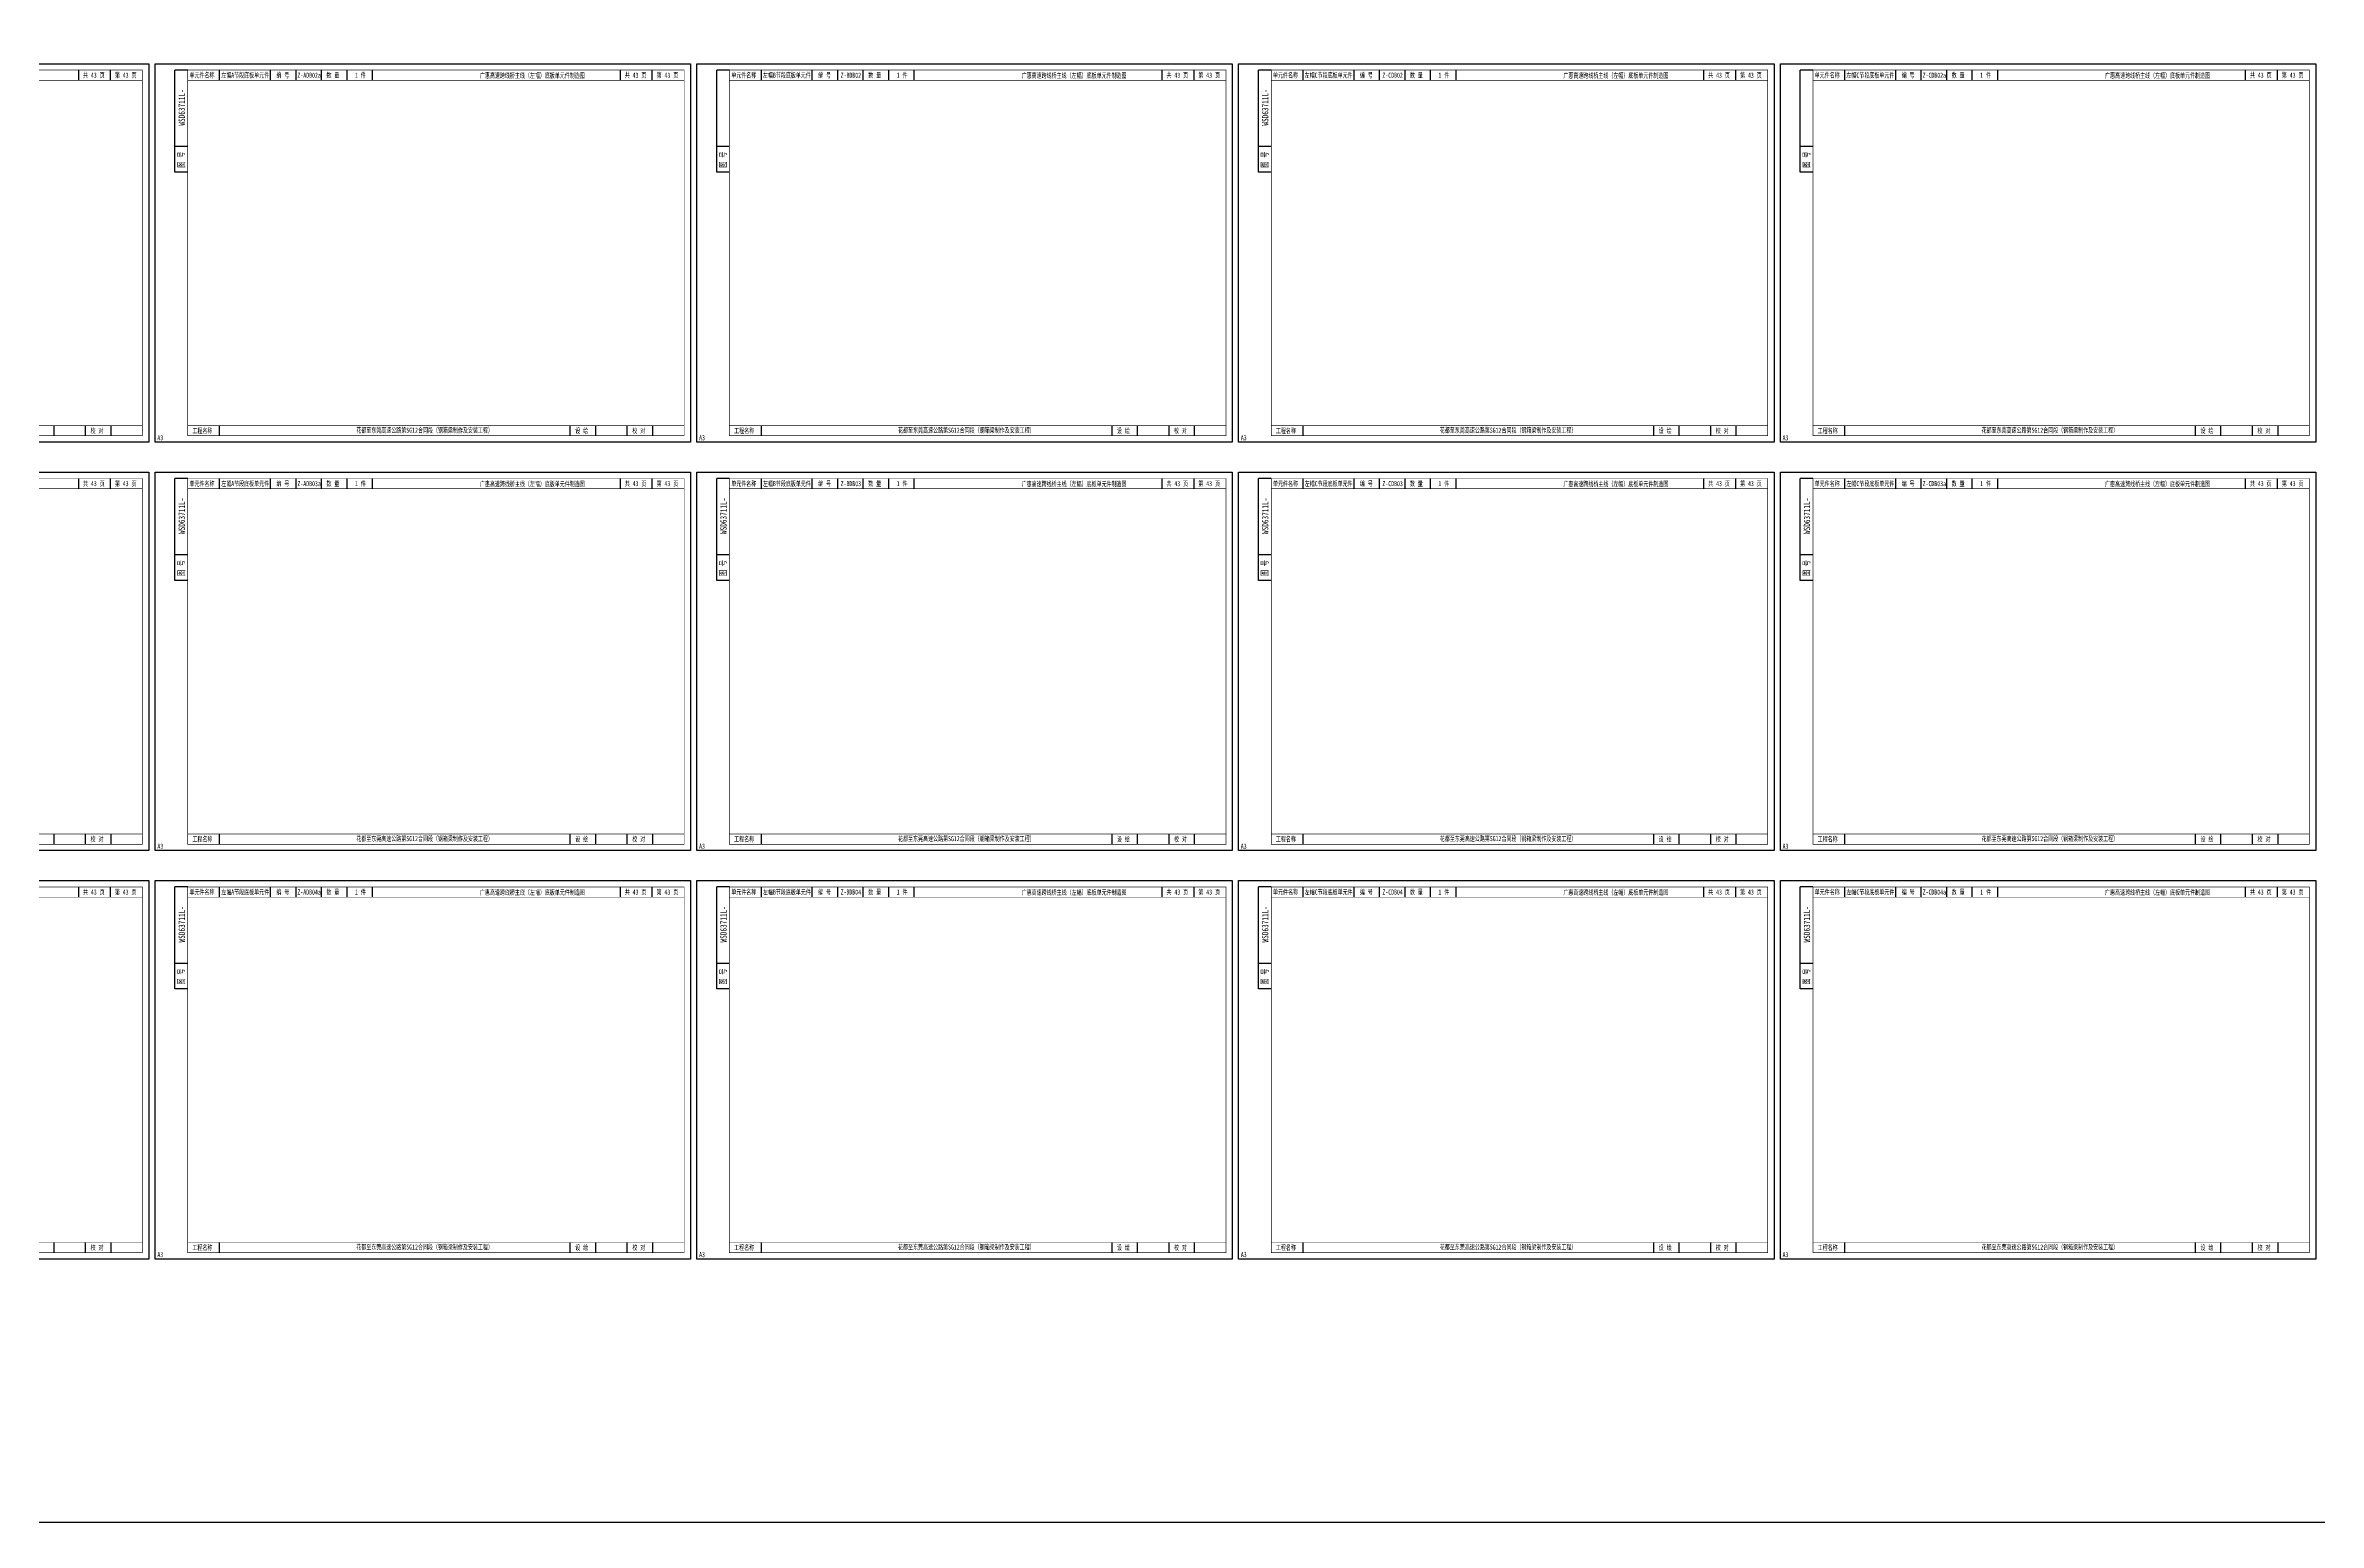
# Model space of a CAD drawing. Extents: x 1629247 to 2251351, y -601856 to -65897.
# Drawn here: x 1689041 to 1769287, y -285589 to -233423 of the extents above; entities that cross this region are included whole.
import ezdxf
from ezdxf.enums import TextEntityAlignment as Align

# ---------------------------------------------------------------- set-up
doc = ezdxf.new("R2010")
doc.units = 0
doc.header["$LTSCALE"] = 2
doc.header["$MEASUREMENT"] = 0
doc.layers.get('0').update_dxf_attribs({"linetype": 'CONTINUOUS'})
doc.layers.add('A3', color=7, linetype='CONTINUOUS')
doc.styles.add('仿宋', font='仿宋_GB2312_1.ttf', dxfattribs={"width": 0.7})

msp = doc.modelspace()

# ---------------------------------------------------------------- linework, layer by layer
at = {"color": 7, "ltscale": 3}
msp.add_lwpolyline([(1834047.6, -285588.8), (1629247.3, -285588.8), (1629247.3, -125579), (1834047.6, -125579)], close=True, dxfattribs=at)
at = {"layer": 'A3'}
for p, q in [((1690213.8, -234653.4), (1690213.8, -234293.4)), ((1691338.8, -234653.4), (1691338.8, -234293.4)), ((1693613.5, -237893.4), (1693613.5, -234293.4)), ((1694063.5, -234293.4), (1693613.5, -234293.4)), ((1695188.5, -234653.4), (1695188.5, -234293.4)), ((1696988.5, -234653.4), (1696988.5, -234293.4)), ((1697888.5, -234653.4), (1697888.5, -234293.4)), ((1698788.5, -234653.4), (1698788.5, -234293.4)), ((1699688.5, -234653.4), (1699688.5, -234293.4)), ((1700588.5, -234653.4), (1700588.5, -234293.4)), ((1709338.8, -234653.4), (1709338.8, -234293.4)), ((1710463.8, -234653.4), (1710463.8, -234293.4)), ((1712738.5, -237893.4), (1712738.5, -234293.4)), ((1713188.5, -234293.4), (1712738.5, -234293.4)), ((1714313.5, -234653.4), (1714313.5, -234293.4)), ((1716113.5, -234653.4), (1716113.5, -234293.4)), ((1717013.5, -234653.4), (1717013.5, -234293.4)), ((1717913.5, -234653.4), (1717913.5, -234293.4)), ((1718813.5, -234653.4), (1718813.5, -234293.4)), ((1719713.5, -234653.4), (1719713.5, -234293.4)), ((1728463.8, -234653.4), (1728463.8, -234293.4)), ((1729588.8, -234653.4), (1729588.8, -234293.4)), ((1731863.5, -237893.4), (1731863.5, -234293.4)), ((1732313.5, -234293.4), (1731863.5, -234293.4)), ((1733438.5, -234653.4), (1733438.5, -234293.4)), ((1735238.5, -234653.4), (1735238.5, -234293.4)), ((1736138.5, -234653.4), (1736138.5, -234293.4)), ((1737038.5, -234653.4), (1737038.5, -234293.4)), ((1737938.5, -234653.4), (1737938.5, -234293.4)), ((1738838.5, -234653.4), (1738838.5, -234293.4)), ((1747588.8, -234653.4), (1747588.8, -234293.4)), ((1748713.8, -234653.4), (1748713.8, -234293.4)), ((1750988.5, -237893.4), (1750988.5, -234293.4)), ((1751438.5, -234293.4), (1750988.5, -234293.4)), ((1752563.5, -234653.4), (1752563.5, -234293.4)), ((1754363.5, -234653.4), (1754363.5, -234293.4)), ((1755263.5, -234653.4), (1755263.5, -234293.4)), ((1756163.5, -234653.4), (1756163.5, -234293.4)), ((1757063.5, -234653.4), (1757063.5, -234293.4)), ((1757963.5, -234653.4), (1757963.5, -234293.4)), ((1766713.8, -234653.4), (1766713.8, -234293.4)), ((1767838.8, -234653.4), (1767838.8, -234293.4)), ((1694063.5, -236993.4), (1693613.5, -236993.4)), ((1713188.5, -236993.4), (1712738.5, -236993.4)), ((1732313.5, -236993.4), (1731863.5, -236993.4)), ((1751438.5, -236993.4), (1750988.5, -236993.4)), ((1694063.5, -237893.4), (1693613.5, -237893.4)), ((1713188.5, -237893.4), (1712738.5, -237893.4)), ((1732313.5, -237893.4), (1731863.5, -237893.4)), ((1751438.5, -237893.4), (1750988.5, -237893.4)), ((1689343, -247208.4), (1689343, -246848.4)), ((1690457.3, -247208.4), (1690457.3, -246848.4)), ((1691357.3, -247208.4), (1691357.3, -246848.4)), ((1695188.5, -247208.4), (1695188.5, -246848.4)), ((1707568, -247208.4), (1707568, -246848.4)), ((1708468, -247208.4), (1708468, -246848.4)), ((1709582.3, -247208.4), (1709582.3, -246848.4)), ((1710482.3, -247208.4), (1710482.3, -246848.4)), ((1714313.5, -247208.4), (1714313.5, -246848.4)), ((1726693, -247208.4), (1726693, -246848.4)), ((1727593, -247208.4), (1727593, -246848.4)), ((1728707.3, -247208.4), (1728707.3, -246848.4)), ((1729607.3, -247208.4), (1729607.3, -246848.4)), ((1733438.5, -247208.4), (1733438.5, -246848.4)), ((1745818, -247208.4), (1745818, -246848.4)), ((1746718, -247208.4), (1746718, -246848.4)), ((1747832.3, -247208.4), (1747832.3, -246848.4)), ((1748732.3, -247208.4), (1748732.3, -246848.4)), ((1752563.5, -247208.4), (1752563.5, -246848.4)), ((1764943, -247208.4), (1764943, -246848.4)), ((1765843, -247208.4), (1765843, -246848.4)), ((1766957.3, -247208.4), (1766957.3, -246848.4)), ((1767857.3, -247208.4), (1767857.3, -246848.4)), ((1690213.8, -249077.3), (1690213.8, -248717.3)), ((1691338.8, -249077.3), (1691338.8, -248717.3)), ((1693613.5, -252317.3), (1693613.5, -248717.3)), ((1694063.5, -248717.3), (1693613.5, -248717.3)), ((1695188.5, -249077.3), (1695188.5, -248717.3)), ((1696988.5, -249077.3), (1696988.5, -248717.3)), ((1697888.5, -249077.3), (1697888.5, -248717.3)), ((1698788.5, -249077.3), (1698788.5, -248717.3)), ((1699688.5, -249077.3), (1699688.5, -248717.3)), ((1700588.5, -249077.3), (1700588.5, -248717.3)), ((1709338.8, -249077.3), (1709338.8, -248717.3)), ((1710463.8, -249077.3), (1710463.8, -248717.3)), ((1712738.5, -252317.3), (1712738.5, -248717.3)), ((1713188.5, -248717.3), (1712738.5, -248717.3)), ((1714313.5, -249077.3), (1714313.5, -248717.3)), ((1716113.5, -249077.3), (1716113.5, -248717.3)), ((1717013.5, -249077.3), (1717013.5, -248717.3)), ((1717913.5, -249077.3), (1717913.5, -248717.3)), ((1718813.5, -249077.3), (1718813.5, -248717.3)), ((1719713.5, -249077.3), (1719713.5, -248717.3)), ((1728463.8, -249077.3), (1728463.8, -248717.3)), ((1729588.8, -249077.3), (1729588.8, -248717.3)), ((1731863.5, -252317.3), (1731863.5, -248717.3)), ((1732313.5, -248717.3), (1731863.5, -248717.3)), ((1733438.5, -249077.3), (1733438.5, -248717.3)), ((1735238.5, -249077.3), (1735238.5, -248717.3)), ((1736138.5, -249077.3), (1736138.5, -248717.3)), ((1737038.5, -249077.3), (1737038.5, -248717.3)), ((1737938.5, -249077.3), (1737938.5, -248717.3)), ((1738838.5, -249077.3), (1738838.5, -248717.3)), ((1747588.8, -249077.3), (1747588.8, -248717.3)), ((1748713.8, -249077.3), (1748713.8, -248717.3)), ((1750988.5, -252317.3), (1750988.5, -248717.3)), ((1751438.5, -248717.3), (1750988.5, -248717.3)), ((1752563.5, -249077.3), (1752563.5, -248717.3)), ((1754363.5, -249077.3), (1754363.5, -248717.3)), ((1755263.5, -249077.3), (1755263.5, -248717.3)), ((1756163.5, -249077.3), (1756163.5, -248717.3)), ((1757063.5, -249077.3), (1757063.5, -248717.3)), ((1757963.5, -249077.3), (1757963.5, -248717.3)), ((1766713.8, -249077.3), (1766713.8, -248717.3)), ((1767838.8, -249077.3), (1767838.8, -248717.3)), ((1694063.5, -251417.3), (1693613.5, -251417.3)), ((1713188.5, -251417.3), (1712738.5, -251417.3)), ((1732313.5, -251417.3), (1731863.5, -251417.3)), ((1751438.5, -251417.3), (1750988.5, -251417.3)), ((1694063.5, -252317.3), (1693613.5, -252317.3)), ((1713188.5, -252317.3), (1712738.5, -252317.3)), ((1732313.5, -252317.3), (1731863.5, -252317.3)), ((1751438.5, -252317.3), (1750988.5, -252317.3)), ((1689343, -261632.3), (1689343, -261272.3)), ((1690457.3, -261632.3), (1690457.3, -261272.3)), ((1691357.3, -261632.3), (1691357.3, -261272.3)), ((1695188.5, -261632.3), (1695188.5, -261272.3)), ((1707568, -261632.3), (1707568, -261272.3)), ((1708468, -261632.3), (1708468, -261272.3)), ((1709582.3, -261632.3), (1709582.3, -261272.3)), ((1710482.3, -261632.3), (1710482.3, -261272.3)), ((1714313.5, -261632.3), (1714313.5, -261272.3)), ((1726693, -261632.3), (1726693, -261272.3)), ((1727593, -261632.3), (1727593, -261272.3)), ((1728707.3, -261632.3), (1728707.3, -261272.3)), ((1729607.3, -261632.3), (1729607.3, -261272.3)), ((1733438.5, -261632.3), (1733438.5, -261272.3)), ((1745818, -261632.3), (1745818, -261272.3)), ((1746718, -261632.3), (1746718, -261272.3)), ((1747832.3, -261632.3), (1747832.3, -261272.3)), ((1748732.3, -261632.3), (1748732.3, -261272.3)), ((1752563.5, -261632.3), (1752563.5, -261272.3)), ((1764943, -261632.3), (1764943, -261272.3)), ((1765843, -261632.3), (1765843, -261272.3)), ((1766957.3, -261632.3), (1766957.3, -261272.3)), ((1767857.3, -261632.3), (1767857.3, -261272.3)), ((1690213.8, -263501.2), (1690213.8, -263141.2)), ((1691338.8, -263501.2), (1691338.8, -263141.2)), ((1693613.5, -266741.2), (1693613.5, -263141.2)), ((1694063.5, -263141.2), (1693613.5, -263141.2)), ((1695188.5, -263501.2), (1695188.5, -263141.2)), ((1696988.5, -263501.2), (1696988.5, -263141.2)), ((1697888.5, -263501.2), (1697888.5, -263141.2)), ((1698788.5, -263501.2), (1698788.5, -263141.2)), ((1699688.5, -263501.2), (1699688.5, -263141.2)), ((1700588.5, -263501.2), (1700588.5, -263141.2)), ((1709338.8, -263501.2), (1709338.8, -263141.2)), ((1710463.8, -263501.2), (1710463.8, -263141.2)), ((1712738.5, -266741.2), (1712738.5, -263141.2)), ((1713188.5, -263141.2), (1712738.5, -263141.2)), ((1714313.5, -263501.2), (1714313.5, -263141.2)), ((1716113.5, -263501.2), (1716113.5, -263141.2)), ((1717013.5, -263501.2), (1717013.5, -263141.2)), ((1717913.5, -263501.2), (1717913.5, -263141.2)), ((1718813.5, -263501.2), (1718813.5, -263141.2)), ((1719713.5, -263501.2), (1719713.5, -263141.2)), ((1728463.8, -263501.2), (1728463.8, -263141.2)), ((1729588.8, -263501.2), (1729588.8, -263141.2)), ((1731863.5, -266741.2), (1731863.5, -263141.2)), ((1732313.5, -263141.2), (1731863.5, -263141.2)), ((1733438.5, -263501.2), (1733438.5, -263141.2)), ((1735238.5, -263501.2), (1735238.5, -263141.2)), ((1736138.5, -263501.2), (1736138.5, -263141.2)), ((1737038.5, -263501.2), (1737038.5, -263141.2)), ((1737938.5, -263501.2), (1737938.5, -263141.2)), ((1738838.5, -263501.2), (1738838.5, -263141.2)), ((1747588.8, -263501.2), (1747588.8, -263141.2)), ((1748713.8, -263501.2), (1748713.8, -263141.2)), ((1750988.5, -266741.2), (1750988.5, -263141.2)), ((1751438.5, -263141.2), (1750988.5, -263141.2)), ((1752563.5, -263501.2), (1752563.5, -263141.2)), ((1754363.5, -263501.2), (1754363.5, -263141.2)), ((1755263.5, -263501.2), (1755263.5, -263141.2)), ((1756163.5, -263501.2), (1756163.5, -263141.2)), ((1757063.5, -263501.2), (1757063.5, -263141.2)), ((1757963.5, -263501.2), (1757963.5, -263141.2)), ((1766713.8, -263501.2), (1766713.8, -263141.2)), ((1767838.8, -263501.2), (1767838.8, -263141.2)), ((1694063.5, -265841.2), (1693613.5, -265841.2)), ((1713188.5, -265841.2), (1712738.5, -265841.2)), ((1732313.5, -265841.2), (1731863.5, -265841.2)), ((1751438.5, -265841.2), (1750988.5, -265841.2)), ((1694063.5, -266741.2), (1693613.5, -266741.2)), ((1713188.5, -266741.2), (1712738.5, -266741.2)), ((1732313.5, -266741.2), (1731863.5, -266741.2)), ((1751438.5, -266741.2), (1750988.5, -266741.2)), ((1689343, -276056.2), (1689343, -275696.2)), ((1690457.3, -276056.2), (1690457.3, -275696.2)), ((1691357.3, -276056.2), (1691357.3, -275696.2)), ((1695188.5, -276056.2), (1695188.5, -275696.2)), ((1707568, -276056.2), (1707568, -275696.2)), ((1708468, -276056.2), (1708468, -275696.2)), ((1709582.3, -276056.2), (1709582.3, -275696.2)), ((1710482.3, -276056.2), (1710482.3, -275696.2)), ((1714313.5, -276056.2), (1714313.5, -275696.2)), ((1726693, -276056.2), (1726693, -275696.2)), ((1727593, -276056.2), (1727593, -275696.2)), ((1728707.3, -276056.2), (1728707.3, -275696.2)), ((1729607.3, -276056.2), (1729607.3, -275696.2)), ((1733438.5, -276056.2), (1733438.5, -275696.2)), ((1745818, -276056.2), (1745818, -275696.2)), ((1746718, -276056.2), (1746718, -275696.2)), ((1747832.3, -276056.2), (1747832.3, -275696.2)), ((1748732.3, -276056.2), (1748732.3, -275696.2)), ((1752563.5, -276056.2), (1752563.5, -275696.2)), ((1764943, -276056.2), (1764943, -275696.2)), ((1765843, -276056.2), (1765843, -275696.2)), ((1766957.3, -276056.2), (1766957.3, -275696.2)), ((1767857.3, -276056.2), (1767857.3, -275696.2))]:
    msp.add_line(p, q, dxfattribs=at)
for points in [[(1692688.8, -234068.4), (1692688.8, -247433.4), (1673788.8, -247433.4), (1673788.8, -234068.4)], [(1711813.8, -234068.4), (1711813.8, -247433.4), (1692913.8, -247433.4), (1692913.8, -234068.4)], [(1730938.8, -234068.4), (1730938.8, -247433.4), (1712038.8, -247433.4), (1712038.8, -234068.4)], [(1750063.8, -234068.4), (1750063.8, -247433.4), (1731163.8, -247433.4), (1731163.8, -234068.4)], [(1769188.8, -234068.4), (1769188.8, -247433.4), (1750288.8, -247433.4), (1750288.8, -234068.4)], [(1692688.8, -248492.3), (1692688.8, -261857.3), (1673788.8, -261857.3), (1673788.8, -248492.3)], [(1711813.8, -248492.3), (1711813.8, -261857.3), (1692913.8, -261857.3), (1692913.8, -248492.3)], [(1730938.8, -248492.3), (1730938.8, -261857.3), (1712038.8, -261857.3), (1712038.8, -248492.3)], [(1750063.8, -248492.3), (1750063.8, -261857.3), (1731163.8, -261857.3), (1731163.8, -248492.3)], [(1769188.8, -248492.3), (1769188.8, -261857.3), (1750288.8, -261857.3), (1750288.8, -248492.3)], [(1692688.8, -262916.2), (1692688.8, -276281.2), (1673788.8, -276281.2), (1673788.8, -262916.2)], [(1711813.8, -262916.2), (1711813.8, -276281.2), (1692913.8, -276281.2), (1692913.8, -262916.2)], [(1730938.8, -262916.2), (1730938.8, -276281.2), (1712038.8, -276281.2), (1712038.8, -262916.2)], [(1750063.8, -262916.2), (1750063.8, -276281.2), (1731163.8, -276281.2), (1731163.8, -262916.2)], [(1769188.8, -262916.2), (1769188.8, -276281.2), (1750288.8, -276281.2), (1750288.8, -262916.2)]]:
    msp.add_lwpolyline(points, close=True, dxfattribs=at)
for points, const_width in [([(1674938.5, -234293.4), (1692463.8, -234293.4), (1692463.8, -247208.4), (1674938.5, -247208.4), (1674938.5, -234293.4)], 22.5), ([(1694063.5, -234293.4), (1711588.8, -234293.4), (1711588.8, -247208.4), (1694063.5, -247208.4), (1694063.5, -234293.4)], 22.5), ([(1713188.5, -234293.4), (1730713.8, -234293.4), (1730713.8, -247208.4), (1713188.5, -247208.4), (1713188.5, -234293.4)], 22.5), ([(1732313.5, -234293.4), (1749838.8, -234293.4), (1749838.8, -247208.4), (1732313.5, -247208.4), (1732313.5, -234293.4)], 22.5), ([(1751438.5, -234293.4), (1768963.8, -234293.4), (1768963.8, -247208.4), (1751438.5, -247208.4), (1751438.5, -234293.4)], 22.5), ([(1674938.5, -234653.4), (1692463.8, -234653.4)], 18), ([(1694063.5, -234653.4), (1711588.8, -234653.4)], 18), ([(1713188.5, -234653.4), (1730713.8, -234653.4)], 18), ([(1732313.5, -234653.4), (1749838.8, -234653.4)], 18), ([(1751438.5, -234653.4), (1768963.8, -234653.4)], 18), ([(1674938.5, -246848.4), (1692463.8, -246848.4)], 18), ([(1694063.5, -246848.4), (1711588.8, -246848.4)], 18), ([(1713188.5, -246848.4), (1730713.8, -246848.4)], 18), ([(1732313.5, -246848.4), (1749838.8, -246848.4)], 18), ([(1751438.5, -246848.4), (1768963.8, -246848.4)], 18), ([(1674938.5, -248717.3), (1692463.8, -248717.3), (1692463.8, -261632.3), (1674938.5, -261632.3), (1674938.5, -248717.3)], 22.5), ([(1694063.5, -248717.3), (1711588.8, -248717.3), (1711588.8, -261632.3), (1694063.5, -261632.3), (1694063.5, -248717.3)], 22.5), ([(1713188.5, -248717.3), (1730713.8, -248717.3), (1730713.8, -261632.3), (1713188.5, -261632.3), (1713188.5, -248717.3)], 22.5), ([(1732313.5, -248717.3), (1749838.8, -248717.3), (1749838.8, -261632.3), (1732313.5, -261632.3), (1732313.5, -248717.3)], 22.5), ([(1751438.5, -248717.3), (1768963.8, -248717.3), (1768963.8, -261632.3), (1751438.5, -261632.3), (1751438.5, -248717.3)], 22.5), ([(1674938.5, -249077.3), (1692463.8, -249077.3)], 18), ([(1694063.5, -249077.3), (1711588.8, -249077.3)], 18), ([(1713188.5, -249077.3), (1730713.8, -249077.3)], 18), ([(1732313.5, -249077.3), (1749838.8, -249077.3)], 18), ([(1751438.5, -249077.3), (1768963.8, -249077.3)], 18), ([(1674938.5, -261272.3), (1692463.8, -261272.3)], 18), ([(1694063.5, -261272.3), (1711588.8, -261272.3)], 18), ([(1713188.5, -261272.3), (1730713.8, -261272.3)], 18), ([(1732313.5, -261272.3), (1749838.8, -261272.3)], 18), ([(1751438.5, -261272.3), (1768963.8, -261272.3)], 18), ([(1674938.5, -263141.2), (1692463.8, -263141.2), (1692463.8, -276056.2), (1674938.5, -276056.2), (1674938.5, -263141.2)], 22.5), ([(1694063.5, -263141.2), (1711588.8, -263141.2), (1711588.8, -276056.2), (1694063.5, -276056.2), (1694063.5, -263141.2)], 22.5), ([(1713188.5, -263141.2), (1730713.8, -263141.2), (1730713.8, -276056.2), (1713188.5, -276056.2), (1713188.5, -263141.2)], 22.5), ([(1732313.5, -263141.2), (1749838.8, -263141.2), (1749838.8, -276056.2), (1732313.5, -276056.2), (1732313.5, -263141.2)], 22.5), ([(1751438.5, -263141.2), (1768963.8, -263141.2), (1768963.8, -276056.2), (1751438.5, -276056.2), (1751438.5, -263141.2)], 22.5), ([(1674938.5, -263501.2), (1692463.8, -263501.2)], 18), ([(1694063.5, -263501.2), (1711588.8, -263501.2)], 18), ([(1713188.5, -263501.2), (1730713.8, -263501.2)], 18), ([(1732313.5, -263501.2), (1749838.8, -263501.2)], 18), ([(1751438.5, -263501.2), (1768963.8, -263501.2)], 18), ([(1674938.5, -275696.2), (1692463.8, -275696.2)], 18), ([(1694063.5, -275696.2), (1711588.8, -275696.2)], 18), ([(1713188.5, -275696.2), (1730713.8, -275696.2)], 18), ([(1732313.5, -275696.2), (1749838.8, -275696.2)], 18), ([(1751438.5, -275696.2), (1768963.8, -275696.2)], 18)]:
    msp.add_lwpolyline(points, dxfattribs=dict(at, const_width=const_width))

# ---------------------------------------------------------------- texts
at = {"layer": 'A3', "color": 7, "linetype": 'Continuous', "style": '仿宋', "width": 0.7}
for s, p in [('共 43 页', (1690366, -234563.5)), ('第 43 页', (1691491, -234563.5)), ('单元件名称', (1694126, -234563.5)), ('编 号', (1697194.4, -234563.5)), ('数 量', (1698960.9, -234563.5)), ('共 43 页', (1709491, -234563.5)), ('第 43 页', (1710616, -234563.5)), ('单元件名称', (1713251, -234563.5)), ('编 号', (1716319.4, -234563.5)), ('数 量', (1718085.9, -234563.5)), ('共 43 页', (1728616, -234563.5)), ('第 43 页', (1729741, -234563.5)), ('单元件名称', (1732376, -234563.5)), ('编 号', (1735444.4, -234563.5)), ('数 量', (1737210.9, -234563.5)), ('共 43 页', (1747741, -234563.5)), ('第 43 页', (1748866, -234563.5)), ('单元件名称', (1751501, -234563.5)), ('编 号', (1754569.4, -234563.5)), ('数 量', (1756335.9, -234563.5)), ('共 43 页', (1766866, -234563.5)), ('第 43 页', (1767991, -234563.5)), ('校 对', (1690632.8, -247118.5)), ('工程名称', (1694229.1, -247118.5)), ('花都至东莞高速公路第SG12合同段（钢箱梁制作及安装工程）', (1700015.2, -247100.8)), ('设 绘', (1707743.5, -247118.5)), ('校 对', (1709757.8, -247118.5)), ('工程名称', (1713354.1, -247118.5)), ('花都至东莞高速公路第SG12合同段（钢箱梁制作及安装工程）', (1719140.2, -247100.8)), ('设 绘', (1726868.5, -247118.5)), ('校 对', (1728882.8, -247118.5)), ('工程名称', (1732479.1, -247118.5)), ('花都至东莞高速公路第SG12合同段（钢箱梁制作及安装工程）', (1738265.2, -247100.8)), ('设 绘', (1745993.5, -247118.5)), ('校 对', (1748007.8, -247118.5)), ('工程名称', (1751604.1, -247118.5)), ('花都至东莞高速公路第SG12合同段（钢箱梁制作及安装工程）', (1757390.2, -247100.8)), ('设 绘', (1765118.5, -247118.5)), ('校 对', (1767132.8, -247118.5)), ('共 43 页', (1690366, -248987.5)), ('第 43 页', (1691491, -248987.5)), ('单元件名称', (1694126, -248987.5)), ('编 号', (1697194.4, -248987.5)), ('数 量', (1698960.9, -248987.5)), ('共 43 页', (1709491, -248987.5)), ('第 43 页', (1710616, -248987.5)), ('单元件名称', (1713251, -248987.5)), ('编 号', (1716319.4, -248987.5)), ('数 量', (1718085.9, -248987.5)), ('共 43 页', (1728616, -248987.5)), ('第 43 页', (1729741, -248987.5)), ('单元件名称', (1732376, -248987.5)), ('编 号', (1735444.4, -248987.5)), ('数 量', (1737210.9, -248987.5)), ('共 43 页', (1747741, -248987.5)), ('第 43 页', (1748866, -248987.5)), ('单元件名称', (1751501, -248987.5)), ('编 号', (1754569.4, -248987.5)), ('数 量', (1756335.9, -248987.5)), ('共 43 页', (1766866, -248987.5)), ('第 43 页', (1767991, -248987.5)), ('校 对', (1690632.8, -261542.5)), ('工程名称', (1694229.1, -261542.5)), ('花都至东莞高速公路第SG12合同段（钢箱梁制作及安装工程）', (1700015.2, -261524.8)), ('设 绘', (1707743.5, -261542.5)), ('校 对', (1709757.8, -261542.5)), ('工程名称', (1713354.1, -261542.5)), ('花都至东莞高速公路第SG12合同段（钢箱梁制作及安装工程）', (1719140.2, -261524.8)), ('设 绘', (1726868.5, -261542.5)), ('校 对', (1728882.8, -261542.5)), ('工程名称', (1732479.1, -261542.5)), ('花都至东莞高速公路第SG12合同段（钢箱梁制作及安装工程）', (1738265.2, -261524.8)), ('设 绘', (1745993.5, -261542.5)), ('校 对', (1748007.8, -261542.5)), ('工程名称', (1751604.1, -261542.5)), ('花都至东莞高速公路第SG12合同段（钢箱梁制作及安装工程）', (1757390.2, -261524.8)), ('设 绘', (1765118.5, -261542.5)), ('校 对', (1767132.8, -261542.5)), ('共 43 页', (1690366, -263411.4)), ('第 43 页', (1691491, -263411.4)), ('单元件名称', (1694126, -263411.4)), ('编 号', (1697194.4, -263411.4)), ('数 量', (1698960.9, -263411.4)), ('共 43 页', (1709491, -263411.4)), ('第 43 页', (1710616, -263411.4)), ('单元件名称', (1713251, -263411.4)), ('编 号', (1716319.4, -263411.4)), ('数 量', (1718085.9, -263411.4)), ('共 43 页', (1728616, -263411.4)), ('第 43 页', (1729741, -263411.4)), ('单元件名称', (1732376, -263411.4)), ('编 号', (1735444.4, -263411.4)), ('数 量', (1737210.9, -263411.4)), ('共 43 页', (1747741, -263411.4)), ('第 43 页', (1748866, -263411.4)), ('单元件名称', (1751501, -263411.4)), ('编 号', (1754569.4, -263411.4)), ('数 量', (1756335.9, -263411.4)), ('共 43 页', (1766866, -263411.4)), ('第 43 页', (1767991, -263411.4)), ('校 对', (1690632.8, -275966.4)), ('工程名称', (1694229.1, -275966.4)), ('花都至东莞高速公路第SG12合同段（钢箱梁制作及安装工程）', (1700015.2, -275948.7)), ('设 绘', (1707743.5, -275966.4)), ('校 对', (1709757.8, -275966.4)), ('工程名称', (1713354.1, -275966.4)), ('花都至东莞高速公路第SG12合同段（钢箱梁制作及安装工程）', (1719140.2, -275948.7)), ('设 绘', (1726868.5, -275966.4)), ('校 对', (1728882.8, -275966.4)), ('工程名称', (1732479.1, -275966.4)), ('花都至东莞高速公路第SG12合同段（钢箱梁制作及安装工程）', (1738265.2, -275948.7)), ('设 绘', (1745993.5, -275966.4)), ('校 对', (1748007.8, -275966.4)), ('工程名称', (1751604.1, -275966.4)), ('花都至东莞高速公路第SG12合同段（钢箱梁制作及安装工程）', (1757390.2, -275948.7)), ('设 绘', (1765118.5, -275966.4)), ('校 对', (1767132.8, -275966.4))]:
    msp.add_text(s, height=180, dxfattribs=at).set_placement(p)
for p in [(1693964.2, -235612), (1732214.2, -235612), (1693964.2, -250036), (1713089.2, -250036), (1732214.2, -250036), (1751339.2, -250036), (1693964.2, -264459.9), (1713089.2, -264459.9), (1732214.2, -264459.9), (1751339.2, -264459.9)]:
    msp.add_text('WSD63711L-', height=225, rotation=90, dxfattribs=at).set_placement(p, align=Align.CENTER)
at = {"layer": 'A3', "color": 6, "linetype": 'Continuous', "style": '仿宋', "width": 0.7}
for s, p in [('左幅A节段底板单元件', (1696090.6, -234563.5)), ('Z-ADB02a', (1698349.1, -234563.5)), ('1 件', (1700158.3, -234563.5)), ('左幅B节段底板单元件', (1715215.6, -234563.5)), ('Z-BDB02', (1717474.1, -234563.5)), ('1 件', (1719283.3, -234563.5)), ('左幅C节段底板单元件', (1734340.6, -234563.5)), ('Z-CDB02', (1736599.1, -234563.5)), ('1 件', (1738408.3, -234563.5)), ('左幅C节段底板单元件', (1753465.6, -234563.5)), ('Z-CDB02a', (1755724.1, -234563.5)), ('1 件', (1757533.3, -234563.5)), ('左幅A节段底板单元件', (1696090.6, -248987.5)), ('Z-ADB03a', (1698349.1, -248987.5)), ('1 件', (1700158.3, -248987.5)), ('左幅B节段底板单元件', (1715215.6, -248987.5)), ('Z-BDB03', (1717474.1, -248987.5)), ('1 件', (1719283.3, -248987.5)), ('左幅C节段底板单元件', (1734340.6, -248987.5)), ('Z-CDB03', (1736599.1, -248987.5)), ('1 件', (1738408.3, -248987.5)), ('左幅C节段底板单元件', (1753465.6, -248987.5)), ('Z-CDB03a', (1755724.1, -248987.5)), ('1 件', (1757533.3, -248987.5)), ('左幅A节段底板单元件', (1696090.6, -263411.4)), ('1 件', (1700158.3, -263411.4)), ('左幅B节段底板单元件', (1715215.6, -263411.4)), ('1 件', (1719283.3, -263411.4)), ('左幅C节段底板单元件', (1734340.6, -263411.4)), ('1 件', (1738408.3, -263411.4)), ('左幅C节段底板单元件', (1753465.6, -263411.4)), ('1 件', (1757533.3, -263411.4)), ('Z-ADB04a', (1698349.1, -263411.4)), ('Z-BDB04', (1717474.1, -263411.4)), ('Z-CDB04', (1736599.1, -263411.4)), ('Z-CDB04a', (1755724.1, -263411.4))]:
    msp.add_text(s, height=180, dxfattribs=at).set_placement(p, align=Align.CENTER)
for p in [(1704377.4, -234574.2), (1723502.4, -234574.2), (1742627.4, -234574.2), (1761752.4, -234574.2), (1704377.4, -248998.1), (1723502.4, -248998.1), (1742627.4, -248998.1), (1761752.4, -248998.1), (1704377.4, -263422.1), (1723502.4, -263422.1), (1742627.4, -263422.1), (1761752.4, -263422.1)]:
    msp.add_text('广惠高速跨线桥主线（左幅）底板单元件制造图', height=180, dxfattribs=at).set_placement(p)
at = {"layer": 'A3', "color": 7, "linetype": 'Continuous', "style": '仿宋', "width": 0.7}
for p in [(1693947.9, -237742.3), (1713072.9, -237742.3), (1732197.9, -237742.3), (1751322.9, -237742.3), (1693947.9, -252166.3), (1713072.9, -252166.3), (1732197.9, -252166.3), (1751322.9, -252166.3), (1693947.9, -266590.2), (1713072.9, -266590.2), (1732197.9, -266590.2), (1751322.9, -266590.2)]:
    msp.add_text('图 号', height=225, rotation=90, dxfattribs=at).set_placement(p)
for p in [(1693094.3, -247368.1), (1712219.3, -247368.1), (1731344.3, -247368.1), (1750469.3, -247368.1), (1693094.3, -261792), (1712219.3, -261792), (1731344.3, -261792), (1750469.3, -261792), (1693094.3, -276216), (1712219.3, -276216), (1731344.3, -276216), (1750469.3, -276216)]:
    msp.add_text('A3', height=180, dxfattribs=at).set_placement(p, align=Align.CENTER)

doc.saveas('drawing.dxf')
